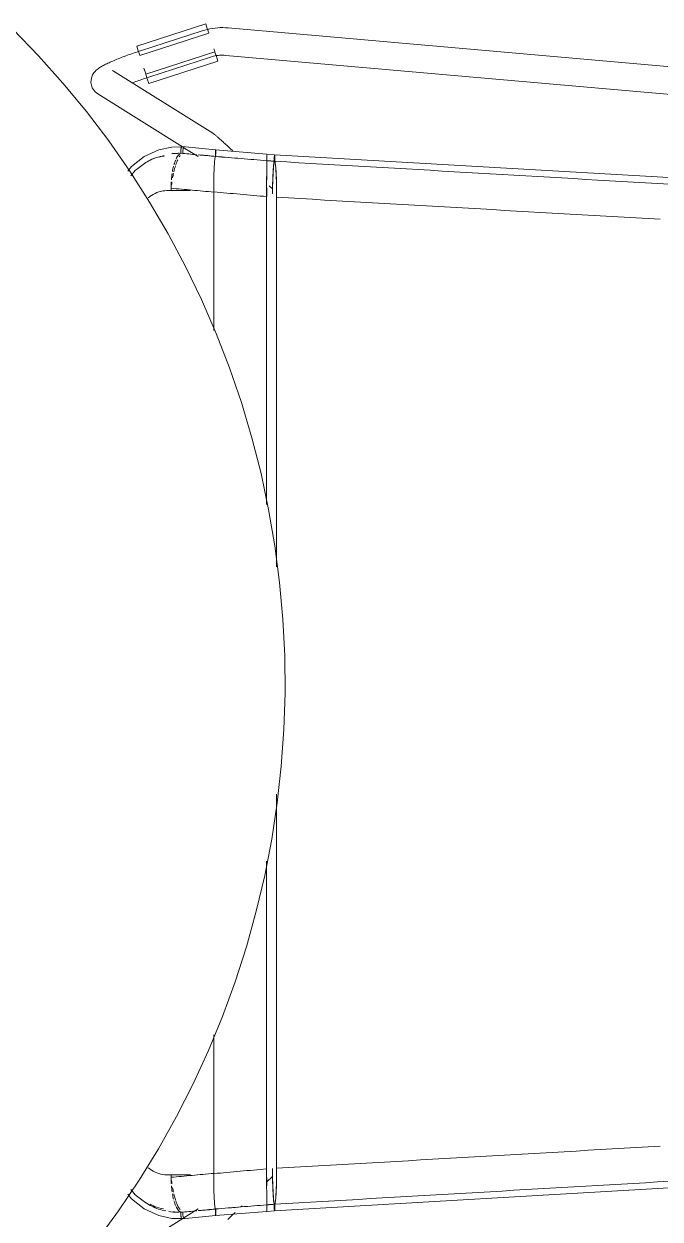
# Model space of a CAD drawing. Header units: millimetres. Extents: x 155927 to 295199, y -4084 to 97293.
# Drawn here: x 227939 to 228215, y 18219 to 18738 of the extents above; entities that cross this region are included whole.
import ezdxf

# ---------------------------------------------------------------- set-up
doc = ezdxf.new("R2010")
doc.units = ezdxf.units.MM
doc.header["$MEASUREMENT"] = 0
doc.layers.add('I-FURN', color=8, linetype='CONTINUOUS', lineweight=9)

msp = doc.modelspace()

# ---------------------------------------------------------------- linework, layer by layer
at = {"layer": 'I-FURN'}
for p, q in [((227988.18, 18728.31), (228018.18, 18738)), ((228018.18, 18738), (228018.81, 18736.04)), ((227945.47, 18724.15), (227934.34, 18735.65)), ((227989.48, 18724.27), (228019.49, 18733.95)), ((228016.54, 18735), (227989.73, 18726.28)), ((228016.59, 18735.01), (228016.54, 18735)), ((228017.69, 18735.34), (228016.59, 18735.01)), ((228018.79, 18735.63), (228017.69, 18735.34)), ((228019.91, 18735.87), (228018.79, 18735.63)), ((228018.81, 18736.04), (228019.45, 18734.07)), ((228021.03, 18736.06), (228019.91, 18735.87)), ((228022.17, 18736.21), (228021.03, 18736.06)), ((228023.3, 18736.32), (228022.17, 18736.21)), ((228024.44, 18736.38), (228023.3, 18736.32)), ((228025.58, 18736.39), (228024.44, 18736.38)), ((228026.73, 18736.36), (228025.58, 18736.39)), ((228027.87, 18736.28), (228026.73, 18736.36)), ((228471.19, 18697.33), (228027.87, 18736.28)), ((227988.81, 18726.36), (227988.18, 18728.31)), ((227988.54, 18725.89), (227989.28, 18726.14)), ((227989.44, 18724.38), (227988.81, 18726.36)), ((227989.28, 18726.14), (227989.73, 18726.28)), ((228021.69, 18727.15), (228022.06, 18725.98)), ((227956.13, 18712.22), (227945.47, 18724.15)), ((227975.12, 18720.68), (227975.62, 18720.91)), ((227975.62, 18720.91), (227976.13, 18721.15)), ((227976.13, 18721.15), (227976.65, 18721.39)), ((227976.65, 18721.39), (227977.2, 18721.63)), ((227977.2, 18721.63), (227977.76, 18721.87)), ((227977.76, 18721.87), (227978.34, 18722.11)), ((227978.34, 18722.11), (227978.93, 18722.36)), ((227978.93, 18722.36), (227979.54, 18722.61)), ((227979.54, 18722.61), (227980.17, 18722.86)), ((227980.17, 18722.86), (227980.81, 18723.11)), ((227980.81, 18723.11), (227981.46, 18723.37)), ((227981.46, 18723.37), (227982.13, 18723.62)), ((227982.13, 18723.62), (227982.81, 18723.88)), ((227982.81, 18723.88), (227983.49, 18724.13)), ((227983.49, 18724.13), (227984.19, 18724.38)), ((227984.19, 18724.38), (227984.9, 18724.64)), ((227984.9, 18724.64), (227985.62, 18724.89)), ((227985.62, 18724.89), (227986.34, 18725.14)), ((227986.34, 18725.14), (227987.07, 18725.4)), ((227987.07, 18725.4), (227987.8, 18725.64)), ((227987.8, 18725.64), (227988.54, 18725.89)), ((228022.09, 18725.88), (227992.09, 18716.2)), ((227993.39, 18712.15), (228023.4, 18721.84)), ((227993.44, 18714.87), (228020.25, 18723.58)), ((228020.25, 18723.58), (228020.89, 18723.78)), ((228020.89, 18723.78), (228021.53, 18723.94)), ((228021.53, 18723.94), (228022.17, 18724.08)), ((228022.13, 18725.77), (228022.77, 18723.79)), ((228022.17, 18724.08), (228022.83, 18724.2)), ((228022.77, 18723.79), (228023.4, 18721.84)), ((228022.83, 18724.2), (228023.48, 18724.29)), ((228023.48, 18724.29), (228024.14, 18724.35)), ((228024.14, 18724.35), (228024.8, 18724.38)), ((228024.8, 18724.38), (228025.46, 18724.39)), ((228025.46, 18724.39), (228026.13, 18724.38)), ((228026.13, 18724.38), (228026.79, 18724.33)), ((228026.79, 18724.33), (228026.82, 18724.33)), ((228026.82, 18724.33), (228451.32, 18687.03)), ((227968.45, 18714.45), (227968.97, 18715.83)), ((227968.97, 18715.83), (227969.54, 18716.75)), ((227969.54, 18716.75), (227970.05, 18717.37)), ((227970.05, 18717.37), (227970.52, 18717.84)), ((227970.52, 18717.84), (227970.95, 18718.21)), ((227970.95, 18718.21), (227971.35, 18718.52)), ((227971.35, 18718.52), (227971.74, 18718.8)), ((227971.74, 18718.8), (227972.13, 18719.05)), ((227972.13, 18719.05), (227972.52, 18719.3)), ((227972.52, 18719.3), (227972.92, 18719.53)), ((227972.92, 18719.53), (227973.33, 18719.76)), ((227973.33, 18719.76), (227973.75, 18719.99)), ((227973.75, 18719.99), (227974.19, 18720.22)), ((227974.19, 18720.22), (227974.65, 18720.45)), ((227974.65, 18720.45), (227975.12, 18720.68)), ((228021.16, 18690.49), (227977.58, 18717.79)), ((227991.25, 18718.77), (227992.06, 18716.29)), ((227992.76, 18714.11), (227992.13, 18716.08)), ((227966.31, 18699.88), (227956.13, 18712.22)), ((227968.27, 18712.48), (227968.45, 18714.45)), ((227968.86, 18710.25), (227968.27, 18712.48)), ((227986.46, 18712.43), (227987.09, 18712.66)), ((227987.09, 18712.66), (227987.72, 18712.9)), ((227987.72, 18712.9), (227988.37, 18713.13)), ((227988.37, 18713.13), (227989.03, 18713.37)), ((227989.03, 18713.37), (227989.69, 18713.61)), ((227989.69, 18713.61), (227990.37, 18713.84)), ((227990.37, 18713.84), (227991.05, 18714.07)), ((227991.05, 18714.07), (227991.73, 18714.31)), ((227991.73, 18714.31), (227992.42, 18714.54)), ((227992.42, 18714.54), (227993.11, 18714.76)), ((227993.39, 18712.15), (227992.76, 18714.11)), ((227993.11, 18714.76), (227993.44, 18714.87)), ((227970.08, 18708.52), (227968.86, 18710.25)), ((227970.08, 18708.52), (227971.21, 18707.63)), ((227971.21, 18707.63), (228007.97, 18684.59)), ((227975.98, 18687.13), (227966.31, 18699.88)), ((228021.16, 18690.49), (228021.49, 18690.27)), ((228021.49, 18690.27), (228021.74, 18690.09)), ((228021.74, 18690.09), (228021.97, 18689.92)), ((228021.97, 18689.92), (228022.19, 18689.74)), ((228022.19, 18689.74), (228022.42, 18689.56)), ((227985.13, 18674.01), (227975.98, 18687.13)), ((228022.43, 18683.24), (228007.94, 18684.66)), ((228022.42, 18689.56), (228022.65, 18689.37)), ((228022.65, 18689.37), (228022.89, 18689.17)), ((228022.89, 18689.17), (228023.14, 18688.96)), ((228023.14, 18688.96), (228023.41, 18688.73)), ((228023.41, 18688.73), (228023.69, 18688.49)), ((228023.69, 18688.49), (228023.98, 18688.23)), ((228023.98, 18688.23), (228024.29, 18687.96)), ((228024.29, 18687.96), (228024.61, 18687.67)), ((228024.61, 18687.67), (228024.95, 18687.37)), ((228024.95, 18687.37), (228025.3, 18687.05)), ((228025.3, 18687.05), (228025.67, 18686.72)), ((228025.67, 18686.72), (228026.04, 18686.38)), ((228026.04, 18686.38), (228026.43, 18686.02)), ((228026.43, 18686.02), (228026.84, 18685.65)), ((228026.84, 18685.65), (228027.25, 18685.27)), ((228027.25, 18685.27), (228027.67, 18684.88)), ((228027.67, 18684.88), (228028.11, 18684.48)), ((227985.88, 18676), (227991.41, 18680.34)), ((227991.41, 18680.34), (227997.72, 18683.24)), ((227992.12, 18677.76), (227995.8, 18679.67)), ((227997.72, 18683.24), (228003.37, 18684.45)), ((228003.37, 18684.45), (228008.83, 18684.54)), ((228008.34, 18684.36), (228014.79, 18680.32)), ((228021.97, 18677.78), (228022.14, 18679.5)), ((228022.14, 18679.5), (228021.97, 18677.76)), ((228022.14, 18679.5), (228022.34, 18680.39)), ((228022.34, 18680.39), (228022.14, 18679.5)), ((228022.34, 18682.3), (228022.33, 18681.85)), ((228022.33, 18681.84), (228022.34, 18682.3)), ((228022.33, 18681.85), (228022.33, 18681.36)), ((228022.33, 18681.35), (228022.33, 18681.84)), ((228022.33, 18681.36), (228022.33, 18680.86)), ((228022.33, 18680.86), (228022.33, 18681.35)), ((228022.33, 18680.86), (228022.34, 18680.39)), ((228022.34, 18680.39), (228022.33, 18680.86)), ((228022.36, 18682.69), (228022.34, 18682.3)), ((228022.34, 18682.3), (228022.36, 18682.68)), ((228022.38, 18682.98), (228022.36, 18682.69)), ((228022.36, 18682.68), (228022.38, 18682.98)), ((228022.4, 18683.17), (228022.38, 18682.98)), ((228022.4, 18683.17), (228022.43, 18683.24)), ((228022.43, 18683.24), (228022.4, 18683.17)), ((228044.63, 18681.41), (228022.43, 18683.24)), ((228022.46, 18683.18), (228022.43, 18683.24)), ((228022.43, 18683.24), (228022.46, 18683.17)), ((228022.48, 18682.99), (228022.46, 18683.18)), ((228022.46, 18683.17), (228022.48, 18682.99)), ((228022.5, 18682.7), (228022.48, 18682.99)), ((228022.48, 18682.99), (228022.5, 18682.69)), ((228022.52, 18682.31), (228022.5, 18682.7)), ((228022.5, 18682.69), (228022.52, 18682.31)), ((228022.53, 18681.86), (228022.52, 18682.31)), ((228022.52, 18682.31), (228022.53, 18681.86)), ((228022.52, 18680.4), (228022.53, 18680.87)), ((228022.53, 18680.87), (228022.52, 18680.4)), ((228022.53, 18681.37), (228022.53, 18681.86)), ((228022.53, 18681.86), (228022.53, 18681.37)), ((228028.11, 18684.48), (228028.55, 18684.07)), ((228028.55, 18684.07), (228029.01, 18683.64)), ((228029.01, 18683.64), (228029.47, 18683.21)), ((228029.47, 18683.21), (228029.94, 18682.77)), ((228044.63, 18680.87), (228044.62, 18680.48)), ((228044.62, 18680.48), (228044.63, 18680.86)), ((228044.62, 18680.03), (228044.62, 18680.48)), ((228044.62, 18680.48), (228044.62, 18680.03)), ((228044.62, 18679.54), (228044.62, 18680.03)), ((228044.62, 18680.03), (228044.62, 18679.54)), ((228044.62, 18679.04), (228044.62, 18679.54)), ((228044.62, 18679.54), (228044.62, 18679.05)), ((228044.63, 18681.41), (228047.99, 18681.14)), ((228044.63, 18681.34), (228044.63, 18681.41)), ((228044.63, 18681.41), (228044.63, 18681.34)), ((228044.63, 18681.35), (228044.63, 18681.41)), ((228044.63, 18681.41), (228044.63, 18681.35)), ((228044.63, 18680.86), (228044.63, 18681.16)), ((228044.63, 18681.16), (228044.63, 18680.87)), ((228044.64, 18680.86), (228044.64, 18680.47)), ((228044.64, 18680.48), (228044.64, 18680.86)), ((228044.64, 18680.03), (228044.64, 18680.48)), ((228044.64, 18680.47), (228044.64, 18680.02)), ((228044.64, 18679.54), (228044.64, 18680.03)), ((228044.64, 18680.02), (228044.64, 18679.53)), ((228044.64, 18679.04), (228044.64, 18679.54)), ((228044.64, 18679.53), (228044.64, 18679.04)), ((228047.89, 18680.2), (228047.88, 18679.75)), ((228047.88, 18679.75), (228047.88, 18679.26)), ((228047.91, 18680.59), (228047.89, 18680.2)), ((228047.94, 18680.88), (228047.91, 18680.59)), ((228047.96, 18681.07), (228047.94, 18680.88)), ((228047.99, 18681.14), (228047.96, 18681.07)), ((228379.9, 18661.85), (228047.99, 18681.14)), ((228048.02, 18681.07), (228047.99, 18681.14)), ((228048.04, 18680.88), (228048.02, 18681.07)), ((228048.07, 18680.59), (228048.04, 18680.88)), ((228048.08, 18680.21), (228048.07, 18680.59)), ((228048.1, 18679.76), (228048.08, 18680.21)), ((228048.1, 18679.27), (228048.1, 18679.76)), ((227984.24, 18673.95), (227985.88, 18676)), ((227985.58, 18671.92), (227987.54, 18674.27)), ((227987.54, 18674.27), (227992.12, 18677.76)), ((228021.7, 18672.25), (228021.81, 18675.29)), ((228021.81, 18675.28), (228021.7, 18672.19)), ((228021.97, 18677.76), (228021.81, 18675.28)), ((228021.82, 18675.33), (228021.97, 18677.77)), ((228044.58, 18673.44), (228044.59, 18675.94)), ((228044.59, 18675.94), (228044.58, 18673.44)), ((228044.61, 18677.69), (228044.59, 18675.94)), ((228044.59, 18675.94), (228044.61, 18677.68)), ((228044.61, 18677.68), (228044.62, 18678.57)), ((228044.62, 18678.57), (228044.61, 18677.69)), ((228044.62, 18679.05), (228044.62, 18678.57)), ((228044.62, 18678.57), (228044.62, 18679.04)), ((228044.64, 18679.04), (228044.64, 18678.57)), ((228044.64, 18678.57), (228044.64, 18679.04)), ((228044.65, 18677.67), (228044.67, 18675.92)), ((228044.67, 18675.92), (228044.65, 18677.67)), ((228044.67, 18675.92), (228044.68, 18673.42)), ((228044.68, 18673.42), (228044.67, 18675.92)), ((228047.49, 18675.64), (228047.33, 18673.15)), ((228047.68, 18677.39), (228047.49, 18675.64)), ((228047.89, 18678.3), (228047.68, 18677.39)), ((228047.88, 18679.26), (228047.88, 18678.76)), ((228047.88, 18678.76), (228047.89, 18678.3)), ((228048.09, 18678.3), (228048.1, 18678.77)), ((228048.3, 18677.41), (228048.09, 18678.3)), ((228048.1, 18678.77), (228048.1, 18679.27)), ((228048.49, 18675.66), (228048.3, 18677.41)), ((228048.66, 18673.16), (228048.49, 18675.66)), ((227993.76, 18660.54), (227985.13, 18674.01)), ((228021.63, 18668.75), (228021.7, 18672.19)), ((228021.7, 18672.19), (228021.63, 18668.75)), ((228044.58, 18673.44), (228044.57, 18670.3)), ((228044.57, 18670.3), (228044.58, 18673.43)), ((228044.57, 18666.74), (228044.57, 18670.3)), ((228044.57, 18670.3), (228044.57, 18666.74)), ((228044.68, 18673.42), (228044.69, 18670.29)), ((228044.69, 18670.3), (228044.68, 18673.42)), ((228047.2, 18670.03), (228047.12, 18666.48)), ((228047.33, 18673.15), (228047.2, 18670.03)), ((228048.78, 18670.03), (228048.66, 18673.16)), ((228048.86, 18666.47), (228048.78, 18670.03)), ((228011.56, 18665.6), (228001.81, 18665.6)), ((228003.05, 18665.54), (228003.05, 18666.59)), ((228021.63, 18668.65), (228021.6, 18664.89)), ((228021.6, 18665.01), (228021.63, 18668.65)), ((228021.6, 18664.89), (228021.6, 18604.77)), ((228021.6, 18604.77), (228021.6, 18664.89)), ((228044.57, 18666.74), (228044.57, 18662.95)), ((228044.57, 18662.95), (228044.57, 18666.73)), ((228044.69, 18666.74), (228044.69, 18662.96)), ((228044.69, 18662.96), (228044.69, 18666.74)), ((228047.24, 18666.17), (228045.71, 18667.65)), ((228047.12, 18666.48), (228047.1, 18664.22)), ((228048.88, 18662.68), (228048.86, 18666.47)), ((228001.83, 18646.73), (227993.76, 18660.54)), ((228044.57, 18529.21), (228044.57, 18662.95)), ((228044.57, 18662.95), (228044.57, 18529.21)), ((228048.88, 18502.11), (228048.88, 18662.68)), ((228048.88, 18662.68), (228048.88, 18502.11)), ((228009.35, 18632.6), (228001.83, 18646.73)), ((228016.3, 18618.19), (228009.35, 18632.6)), ((228022.66, 18603.51), (228016.3, 18618.19)), ((228028.44, 18588.59), (228022.66, 18603.51)), ((228033.61, 18573.45), (228028.44, 18588.59)), ((228038.17, 18558.12), (228033.61, 18573.45)), ((228042.12, 18542.61), (228038.17, 18558.12)), ((228045.44, 18526.96), (228042.12, 18542.61)), ((228048.14, 18511.19), (228045.44, 18526.96)), ((228050.2, 18495.33), (228048.14, 18511.19)), ((228051.62, 18479.39), (228050.2, 18495.33)), ((228052.41, 18463.41), (228051.62, 18479.39)), ((228052.56, 18447.41), (228052.41, 18463.41)), ((228052.06, 18431.42), (228052.56, 18447.41)), ((228050.93, 18415.46), (228052.06, 18431.42)), ((228049.16, 18399.56), (228050.93, 18415.46)), ((228046.76, 18383.75), (228049.16, 18399.56)), ((228048.88, 18240.78), (228048.88, 18403.38)), ((228048.88, 18403.38), (228048.88, 18240.78)), ((228043.73, 18368.04), (228046.76, 18383.75)), ((228044.57, 18240.52), (228044.57, 18374.15)), ((228044.57, 18374.15), (228044.57, 18240.52)), ((228040.07, 18352.46), (228043.73, 18368.04)), ((228035.79, 18337.05), (228040.07, 18352.46)), ((228030.89, 18321.81), (228035.79, 18337.05)), ((228025.4, 18306.79), (228030.89, 18321.81)), ((228019.3, 18292), (228025.4, 18306.79)), ((228021.6, 18298.69), (228021.6, 18238.57)), ((228021.6, 18238.57), (228021.6, 18298.69)), ((228012.62, 18277.46), (228019.3, 18292)), ((228005.36, 18263.2), (228012.62, 18277.46)), ((227997.54, 18249.24), (228005.36, 18263.2)), ((227989.17, 18235.61), (227997.54, 18249.24)), ((228021.6, 18238.57), (228021.63, 18234.81)), ((228021.63, 18234.81), (228021.6, 18238.45)), ((228044.57, 18236.73), (228044.57, 18240.52)), ((228044.57, 18240.52), (228044.57, 18236.73)), ((228047.1, 18240.67), (228047.12, 18236.99)), ((228379.9, 18241.61), (228047.99, 18222.33)), ((228048.86, 18237), (228048.88, 18240.78)), ((227980.26, 18222.32), (227989.17, 18235.61)), ((228001.81, 18237.87), (228011.56, 18237.87)), ((228003.05, 18236.88), (228003.05, 18237.92)), ((228021.7, 18231.28), (228021.63, 18234.72)), ((228021.63, 18234.71), (228021.7, 18231.28)), ((228044.57, 18234.72), (228047.24, 18237.29)), ((228044.57, 18233.16), (228044.57, 18236.73)), ((228044.57, 18236.73), (228044.57, 18233.16)), ((228044.58, 18230.03), (228044.57, 18233.16)), ((228044.57, 18233.16), (228044.58, 18230.03)), ((228044.69, 18236.73), (228044.69, 18233.17)), ((228044.69, 18233.17), (228044.69, 18236.72)), ((228047.12, 18236.99), (228047.2, 18233.44)), ((228047.2, 18233.44), (228047.33, 18230.32)), ((228048.66, 18230.3), (228048.78, 18233.43)), ((228048.78, 18233.43), (228048.86, 18237)), ((227984.24, 18229.52), (227985.88, 18227.46)), ((227985.58, 18231.54), (227987.54, 18229.2)), ((227987.54, 18229.2), (227992.12, 18225.7)), ((228021.7, 18231.28), (228021.81, 18228.18)), ((228021.81, 18228.18), (228021.7, 18231.21)), ((228021.81, 18228.18), (228021.97, 18225.7)), ((228021.97, 18225.7), (228021.82, 18228.14)), ((228044.59, 18227.53), (228044.58, 18230.03)), ((228044.58, 18230.03), (228044.59, 18227.52)), ((228044.68, 18230.05), (228044.67, 18227.55)), ((228044.67, 18227.54), (228044.68, 18230.04)), ((228047.33, 18230.32), (228047.49, 18227.82)), ((228047.49, 18227.82), (228047.68, 18226.07)), ((228048.3, 18226.05), (228048.49, 18227.8)), ((228048.49, 18227.8), (228048.66, 18230.3)), ((228014.79, 18223.14), (227971.21, 18195.84)), ((227985.88, 18227.46), (227991.41, 18223.13)), ((227991.41, 18223.13), (227997.72, 18220.23)), ((227992.12, 18225.7), (227995.8, 18223.79)), ((228021.97, 18225.7), (228022.14, 18223.97)), ((228022.14, 18223.96), (228021.97, 18225.68)), ((228022.14, 18223.97), (228022.34, 18223.07)), ((228022.34, 18223.08), (228022.14, 18223.96)), ((228022.33, 18222.61), (228022.34, 18223.08)), ((228022.34, 18223.07), (228022.33, 18222.6)), ((228022.33, 18222.11), (228022.33, 18222.61)), ((228022.33, 18222.6), (228022.33, 18222.11)), ((228022.53, 18222.59), (228022.52, 18223.06)), ((228022.52, 18223.06), (228022.53, 18222.59)), ((228022.53, 18222.09), (228022.53, 18222.59)), ((228022.53, 18222.59), (228022.53, 18222.1)), ((228033.39, 18223.96), (228033.89, 18224.44)), ((228044.59, 18227.52), (228044.61, 18225.78)), ((228044.61, 18225.78), (228044.59, 18227.52)), ((228044.62, 18224.89), (228044.61, 18225.78)), ((228044.61, 18225.78), (228044.62, 18224.89)), ((228044.62, 18224.42), (228044.62, 18224.89)), ((228044.62, 18224.89), (228044.62, 18224.42)), ((228044.62, 18223.93), (228044.62, 18224.42)), ((228044.62, 18224.42), (228044.62, 18223.92)), ((228044.62, 18223.44), (228044.62, 18223.93)), ((228044.62, 18223.92), (228044.62, 18223.43)), ((228044.62, 18222.98), (228044.62, 18223.44)), ((228044.62, 18223.43), (228044.62, 18222.98)), ((228044.63, 18222.6), (228044.62, 18222.98)), ((228044.62, 18222.98), (228044.63, 18222.6)), ((228044.64, 18222.61), (228044.63, 18222.31)), ((228044.63, 18222.31), (228044.63, 18222.6)), ((228044.63, 18222.6), (228044.63, 18222.31)), ((228044.63, 18222.31), (228044.64, 18222.6)), ((228044.64, 18224.9), (228044.64, 18224.43)), ((228044.64, 18224.43), (228044.64, 18224.9)), ((228044.64, 18224.43), (228044.64, 18223.93)), ((228044.64, 18223.93), (228044.64, 18224.43)), ((228044.64, 18223.93), (228044.64, 18223.44)), ((228044.64, 18223.44), (228044.64, 18223.93)), ((228044.64, 18223.44), (228044.64, 18222.99)), ((228044.64, 18222.99), (228044.64, 18223.44)), ((228044.64, 18222.99), (228044.64, 18222.61)), ((228044.64, 18222.6), (228044.64, 18222.99)), ((228044.67, 18227.55), (228044.65, 18225.8)), ((228044.65, 18225.79), (228044.67, 18227.54)), ((228047.68, 18226.07), (228047.89, 18225.17)), ((228047.89, 18225.17), (228047.88, 18224.7)), ((228047.88, 18224.7), (228047.88, 18224.2)), ((228047.88, 18224.2), (228047.88, 18223.71)), ((228047.88, 18223.71), (228047.89, 18223.26)), ((228047.89, 18223.26), (228047.91, 18222.88)), ((228047.91, 18222.88), (228047.94, 18222.59)), ((228047.94, 18222.59), (228047.96, 18222.4)), ((228047.96, 18222.4), (228047.99, 18222.33)), ((228047.99, 18222.33), (228048.02, 18222.39)), ((228048.02, 18222.39), (228048.04, 18222.58)), ((228048.04, 18222.58), (228048.07, 18222.87)), ((228048.07, 18222.87), (228048.08, 18223.25)), ((228048.08, 18223.25), (228048.1, 18223.71)), ((228048.09, 18225.16), (228048.3, 18226.05)), ((228048.1, 18224.69), (228048.09, 18225.16)), ((228048.1, 18224.2), (228048.1, 18224.69)), ((228048.1, 18223.71), (228048.1, 18224.2)), ((227970.82, 18209.4), (227980.26, 18222.32)), ((227997.72, 18220.23), (228003.37, 18219.01)), ((228003.37, 18219.01), (228008.83, 18218.92)), ((228022.43, 18220.22), (228007.94, 18218.8)), ((228022.33, 18222.11), (228022.33, 18221.61)), ((228022.33, 18221.62), (228022.33, 18222.11)), ((228022.34, 18221.17), (228022.33, 18221.62)), ((228022.33, 18221.61), (228022.34, 18221.16)), ((228022.36, 18220.78), (228022.34, 18221.17)), ((228022.34, 18221.16), (228022.36, 18220.78)), ((228022.36, 18220.78), (228022.38, 18220.48)), ((228022.38, 18220.49), (228022.36, 18220.78)), ((228022.38, 18220.48), (228022.4, 18220.29)), ((228022.43, 18220.23), (228022.4, 18220.3)), ((228022.4, 18220.29), (228022.43, 18220.22)), ((228044.63, 18222.05), (228022.43, 18220.23)), ((228022.43, 18220.22), (228022.46, 18220.29)), ((228022.46, 18220.29), (228022.43, 18220.23)), ((228022.46, 18220.29), (228022.48, 18220.48)), ((228022.48, 18220.48), (228022.46, 18220.29)), ((228022.48, 18220.48), (228022.5, 18220.77)), ((228022.5, 18220.77), (228022.48, 18220.48)), ((228022.52, 18221.15), (228022.53, 18221.6)), ((228022.53, 18221.6), (228022.52, 18221.15)), ((228022.53, 18222.1), (228022.53, 18221.6)), ((228022.53, 18221.6), (228022.53, 18222.09)), ((228027.67, 18218.58), (228028.11, 18218.99)), ((228028.11, 18218.99), (228028.55, 18219.4)), ((228028.55, 18219.4), (228029.01, 18219.82)), ((228029.01, 18219.82), (228029.47, 18220.25)), ((228029.47, 18220.25), (228029.94, 18220.69)), ((228029.94, 18220.69), (228030.42, 18221.14)), ((228030.42, 18221.14), (228030.9, 18221.6)), ((228044.63, 18222.06), (228047.99, 18222.32)), ((228044.63, 18222.31), (228044.63, 18222.12)), ((228044.63, 18222.12), (228044.63, 18222.31)), ((228044.63, 18222.31), (228044.63, 18222.12)), ((228044.63, 18222.12), (228044.63, 18222.31)), ((228044.63, 18222.12), (228044.63, 18222.06)), ((228044.63, 18222.06), (228044.63, 18222.12)), ((228044.63, 18222.12), (228044.63, 18222.05)), ((228044.63, 18222.05), (228044.63, 18222.12))]:
    msp.add_line(p, q, dxfattribs=at)
for points, knots in [([(228007.38, 18681.83), (228007.36, 18681.97), (228007.33, 18682.25), (228007.31, 18682.68), (228007.33, 18683.05), (228007.35, 18683.34), (228007.38, 18683.61), (228007.43, 18683.86), (228007.49, 18684.09), (228007.56, 18684.28), (228007.66, 18684.48), (228007.75, 18684.58), (228007.79, 18684.61)], [0, 0, 0, 0, 0.0555556, 0.1111111, 0.1666667, 0.1944444, 0.2222222, 0.2777778, 0.3055556, 0.3333333, 0.3888889, 0.4444444, 0.4444444, 0.4444444, 0.4444444]), ([(227992.14, 18677.76), (227992.96, 18678.27), (227995.46, 18679.73), (227998.19, 18680.32), (228000.04, 18680.58)], [-0.4024189, -0.4024189, -0.4024189, -0.4024189, -0.3333333, -0.1972636, -0.1972636, -0.1972636, -0.1972636]), ([(228047.99, 18681.14), (228048.01, 18681.14), (228048.04, 18681), (228048.07, 18680.61), (228048.09, 18680.23), (228048.1, 18679.77), (228048.1, 18679.27), (228048.1, 18678.77), (228048.09, 18678.45), (228048.09, 18678.3)], [-0.498493, -0.498493, -0.498493, -0.498493, -0.375, -0.3125, -0.25, -0.1875, -0.125, -0.0625, 0, 0, 0, 0]), ([(228047.1, 18664.22), (228047.11, 18666.25), (228047.17, 18669.47), (228047.32, 18673.26), (228047.54, 18676.61), (228047.75, 18678.01), (228047.89, 18678.3)], [-0.9335619, -0.9335619, -0.9335619, -0.9335619, -0.6666667, -0.5, -0.3333333, 0, 0, 0, 0]), ([(228048.09, 18678.3), (228048.23, 18678.03), (228048.44, 18676.64), (228048.66, 18673.28), (228048.79, 18670.11), (228048.87, 18666.51), (228048.88, 18663.96), (228048.88, 18662.68)], [-1, -1, -1, -1, -0.666667, -0.5, -0.333333, -0.166667, 0, 0, 0, 0]), ([(227993.16, 18662.43), (227994.06, 18663.2), (227997.06, 18665.13), (228000.66, 18665.76), (228003.05, 18665.54)], [0.5, 0.5, 0.5, 0.5, 0.6666667, 1, 1, 1, 1]), ([(228003.05, 18237.92), (228000.66, 18237.71), (227997.06, 18238.34), (227994.06, 18240.27), (227993.16, 18241.03)], [0, 0, 0, 0, 0.3333333, 0.5, 0.5, 0.5, 0.5]), ([(228047.89, 18225.17), (228047.75, 18225.46), (228047.54, 18226.85), (228047.32, 18230.2), (228047.19, 18233.36), (228047.12, 18236.92), (228047.1, 18239.43), (228047.1, 18240.67)], [-1, -1, -1, -1, -0.6666667, -0.5, -0.3333333, -0.1666667, -0.003964, -0.003964, -0.003964, -0.003964]), ([(228048.88, 18240.78), (228048.88, 18239.51), (228048.87, 18236.96), (228048.79, 18233.35), (228048.66, 18230.19), (228048.44, 18226.83), (228048.23, 18225.44), (228048.09, 18225.16)], [-1, -1, -1, -1, -0.833333, -0.666667, -0.5, -0.333333, 0, 0, 0, 0]), ([(228000.81, 18222.22), (227998.69, 18222.66), (227995.61, 18223.67), (227992.85, 18225.3), (227991.98, 18225.89)], [0.1763318, 0.1763318, 0.1763318, 0.1763318, 0.3333333, 0.408557, 0.408557, 0.408557, 0.408557]), ([(227994.04, 18225.17), (227994.63, 18224.83), (227996.48, 18223.81), (227998.46, 18223.31), (227999.83, 18223.08)], [0.6175454, 0.6175454, 0.6175454, 0.6175454, 0.6666667, 0.7702374, 0.7702374, 0.7702374, 0.7702374]), ([(228028.63, 18223.57), (228030.28, 18223.71), (228035.61, 18224.15), (228040.95, 18224.59), (228044.64, 18224.9)], [0.2766114, 0.2766114, 0.2766114, 0.2766114, 0.5, 1, 1, 1, 1]), ([(228047.99, 18222.32), (228047.97, 18222.32), (228047.94, 18222.46), (228047.91, 18222.86), (228047.89, 18223.25), (228047.88, 18223.7), (228047.88, 18224.2), (228047.88, 18224.7), (228047.89, 18225.02), (228047.89, 18225.17)], [-0.5, -0.5, -0.5, -0.5, -0.375, -0.3125, -0.25, -0.1875, -0.125, -0.0625, 0, 0, 0, 0]), ([(228048.09, 18225.16), (228048.1, 18224.94), (228048.1, 18224.45), (228048.1, 18223.81), (228048.09, 18223.35), (228048.07, 18222.94), (228048.04, 18222.49), (228048.01, 18222.32), (228047.99, 18222.32)], [-1, -1, -1, -1, -0.90625, -0.8125, -0.765625, -0.71875, -0.625, -0.501507, -0.501507, -0.501507, -0.501507]), ([(228007.79, 18218.85), (228007.77, 18218.87), (228007.72, 18218.91), (228007.64, 18219.02), (228007.55, 18219.21), (228007.44, 18219.53), (228007.37, 18219.93), (228007.33, 18220.28), (228007.32, 18220.66), (228007.32, 18221.1), (228007.36, 18221.46), (228007.38, 18221.64)], [0.5555556, 0.5555556, 0.5555556, 0.5555556, 0.5833333, 0.6180556, 0.6527778, 0.7222222, 0.7916667, 0.8263889, 0.8611111, 0.9305556, 1, 1, 1, 1]), ([(228008.12, 18221.74), (228008.1, 18221.52), (228008.11, 18221.03), (228008.2, 18220.28), (228008.35, 18219.61), (228008.52, 18219.18), (228008.64, 18219.03), (228008.69, 18218.99)], [-1, -1, -1, -1, -0.90625, -0.8125, -0.71875, -0.625, -0.5625, -0.5625, -0.5625, -0.5625])]:
    msp.add_open_spline(points, degree=3, knots=knots, dxfattribs=at)
for points in [[(228000.14, 18680.86), (227999.41, 18680.66), (227998.69, 18680.42), (227997.99, 18680.16)], [(228003.39, 18681.65), (228004.2, 18681.74), (228005.03, 18681.75), (228005.85, 18681.74)], [(228006.55, 18681.79), (228005.9, 18681.78), (228005.25, 18681.74), (228004.61, 18681.68)], [(228005.21, 18679.28), (228005.54, 18679.97), (228006.24, 18681.12), (228006.99, 18681.68), (228007.38, 18681.83)], [(228007.03, 18680.82), (228006.9, 18680.66), (228006.78, 18680.48), (228006.65, 18680.29)], [(228014.28, 18681.16), (228011.96, 18681.38), (228009.66, 18681.6), (228007.38, 18681.83)], [(228008.69, 18684.48), (228008.64, 18684.44), (228008.55, 18684.32), (228008.42, 18684.02), (228008.3, 18683.63), (228008.2, 18683.18), (228008.14, 18682.69), (228008.11, 18682.19), (228008.11, 18681.87), (228008.12, 18681.72)], [(228022.34, 18680.39), (228019.81, 18680.63), (228017.29, 18680.87), (228014.8, 18681.11)], [(228022.52, 18680.4), (228020.15, 18680.64), (228017.78, 18680.87), (228015.44, 18681.11)], [(228022.34, 18680.39), (228026.05, 18680.08), (228033.47, 18679.48), (228040.9, 18678.88), (228044.62, 18678.57)], [(228022.52, 18680.4), (228026.17, 18680.1), (228029.82, 18679.8), (228033.47, 18679.49)], [(228047.89, 18678.3), (228047.87, 18678.89), (228047.88, 18680.4), (228047.95, 18681.14), (228047.99, 18681.14)], [(228003.65, 18673.8), (228003.79, 18674.64), (228003.96, 18675.44), (228004.15, 18676.18)], [(228004.96, 18676.37), (228004.71, 18675.57), (228004.48, 18674.69), (228004.27, 18673.78)], [(228004.33, 18676.85), (228004.54, 18677.58), (228004.77, 18678.21), (228005.02, 18678.81)], [(228005.95, 18679), (228005.66, 18678.36), (228005.38, 18677.62), (228005.12, 18676.8)], [(228037.08, 18679.19), (228037.49, 18679.16), (228037.9, 18679.13), (228038.32, 18679.09)], [(228048.09, 18678.3), (228047.51, 18678.35), (228046.36, 18678.44), (228045.2, 18678.53), (228044.62, 18678.57)], [(228047.89, 18678.3), (228047.35, 18678.34), (228046.26, 18678.43), (228045.18, 18678.52), (228044.64, 18678.57)], [(228048.09, 18678.3), (228103.49, 18675.08), (228214.26, 18668.64), (228324.85, 18662.2), (228380.09, 18658.98)], [(228003.05, 18666.59), (228003.06, 18667.54), (228003.09, 18668.47), (228003.15, 18669.38)], [(228003.22, 18670.31), (228003.29, 18671.21), (228003.39, 18672.09), (228003.52, 18672.94)], [(228003.46, 18669.43), (228003.4, 18668.96), (228003.34, 18668.48), (228003.3, 18668)], [(228004.11, 18673.12), (228003.98, 18672.47), (228003.84, 18671.81), (228003.72, 18671.13)], [(228001.53, 18665.59), (228002.04, 18665.61), (228002.54, 18665.59), (228003.05, 18665.54)], [(228021.6, 18664.89), (228018.46, 18665.2), (228012.22, 18665.79), (228006.08, 18666.33), (228003.05, 18666.59)], [(228021.6, 18665.01), (228025.42, 18664.67), (228029.25, 18664.32), (228033.08, 18663.98)], [(228033.08, 18663.98), (228036.9, 18663.64), (228040.73, 18663.29), (228044.57, 18662.95)], [(228048.88, 18662.68), (228104.41, 18659.49), (228159.94, 18656.29), (228215.38, 18653.1)], [(228215.38, 18250.37), (228159.91, 18247.17), (228104.41, 18243.98), (228048.88, 18240.78)], [(228048.09, 18225.16), (228103.49, 18228.38), (228214.26, 18234.82), (228324.85, 18241.26), (228380.09, 18244.48)], [(228021.6, 18238.57), (228018.47, 18238.27), (228012.22, 18237.68), (228006.08, 18237.13), (228003.05, 18236.88)], [(228033.08, 18239.49), (228029.25, 18239.14), (228025.42, 18238.8), (228021.6, 18238.45)], [(228044.57, 18240.52), (228040.73, 18240.17), (228036.9, 18239.83), (228033.08, 18239.49)], [(228003.05, 18237.92), (228002.54, 18237.88), (228002.03, 18237.86), (228001.53, 18237.87)], [(228003.15, 18234.09), (228003.09, 18235), (228003.06, 18235.93), (228003.05, 18236.88)], [(228003.52, 18230.52), (228003.39, 18231.37), (228003.28, 18232.25), (228003.21, 18233.16)], [(228003.28, 18235.46), (228003.34, 18234.98), (228003.4, 18234.51), (228003.47, 18234.05)], [(227986.72, 18230.14), (227986.31, 18230.57), (227985.92, 18231.02), (227985.53, 18231.48)], [(228004.15, 18227.29), (228003.96, 18228.03), (228003.8, 18228.84), (228003.65, 18229.67)], [(228003.73, 18232.35), (228003.85, 18231.67), (228003.98, 18231.01), (228004.11, 18230.35)], [(228004.26, 18229.69), (228004.48, 18228.77), (228004.71, 18227.82), (228004.96, 18226.97)], [(228005.01, 18224.64), (228004.77, 18225.23), (228004.53, 18225.89), (228004.33, 18226.62)], [(228005.11, 18226.65), (228005.37, 18225.84), (228005.66, 18225.03), (228005.95, 18224.47)], [(228007.38, 18221.64), (228006.99, 18221.78), (228006.24, 18222.35), (228005.54, 18223.49), (228005.21, 18224.19)], [(228006.07, 18224.22), (228006.38, 18223.59), (228006.7, 18223.19), (228007.02, 18222.86)], [(228022.34, 18223.07), (228019.81, 18222.84), (228017.29, 18222.6), (228014.8, 18222.36)], [(228022.34, 18223.04), (228020.03, 18222.81), (228017.71, 18222.59), (228015.44, 18222.36)], [(228022.34, 18223.08), (228026.05, 18223.38), (228033.47, 18223.98), (228040.9, 18224.59), (228044.62, 18224.89)], [(228048.09, 18225.16), (228047.51, 18225.12), (228046.36, 18225.03), (228045.2, 18224.94), (228044.62, 18224.89)], [(228047.89, 18225.17), (228047.35, 18225.12), (228046.26, 18225.03), (228045.18, 18224.94), (228044.64, 18224.9)], [(228005.85, 18221.67), (228004.59, 18221.69), (228003.33, 18221.78), (228002.09, 18221.97)], [(228003.87, 18221.87), (228004.76, 18221.76), (228005.66, 18221.74), (228006.56, 18221.74)], [(228014.28, 18222.31), (228011.96, 18222.08), (228009.66, 18221.86), (228007.38, 18221.64)]]:
    msp.add_open_spline(points, degree=3, dxfattribs=at)

doc.saveas('drawing.dxf')
